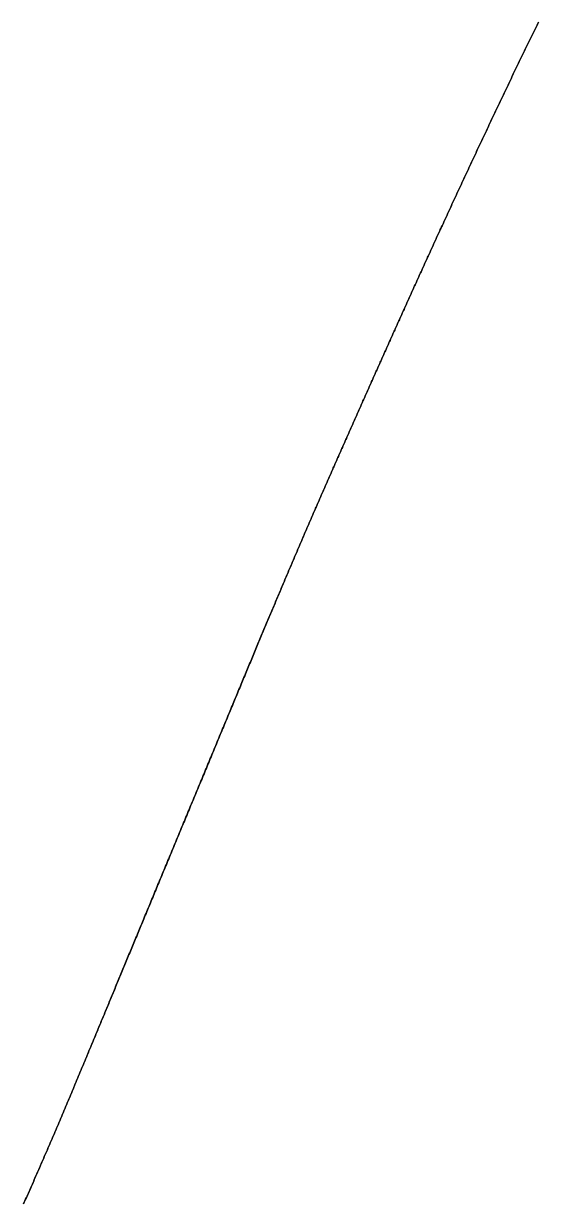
# Model space of a CAD drawing. Header units: inches. Extents: x 130170 to 284068, y 377793 to 804530.
# Drawn here: x 259445.7 to 259473.8, y 739050.2 to 739114.5 of the extents above; entities that cross this region are included whole.
import ezdxf

# ---------------------------------------------------------------- set-up
doc = ezdxf.new("R2010")
doc.units = ezdxf.units.IN
doc.header["$MEASUREMENT"] = 0
doc.layers.add('muni_il', color=7, linetype='Continuous')

msp = doc.modelspace()

# ---------------------------------------------------------------- linework, layer by layer
at = {"layer": 'muni_il'}
for points in [[(259445.71, 739050.143), (259445.748, 739050.228), (259445.785, 739050.312), (259445.822, 739050.396), (259445.86, 739050.48), (259445.897, 739050.564), (259445.934, 739050.647), (259445.97, 739050.73), (259446.007, 739050.812), (259446.043, 739050.895), (259446.08, 739050.977), (259446.116, 739051.059), (259446.152, 739051.14), (259446.187, 739051.221), (259446.223, 739051.302), (259446.259, 739051.383), (259446.294, 739051.463), (259446.329, 739051.544), (259446.364, 739051.623), (259446.399, 739051.703), (259446.434, 739051.782), (259446.468, 739051.861), (259446.503, 739051.94), (259446.537, 739052.019), (259446.571, 739052.097), (259446.605, 739052.175), (259446.639, 739052.253), (259446.673, 739052.33), (259446.706, 739052.407), (259446.74, 739052.485), (259446.773, 739052.561), (259446.806, 739052.638), (259446.839, 739052.714), (259446.872, 739052.791), (259446.905, 739052.866), (259446.938, 739052.942), (259446.97, 739053.018), (259447.003, 739053.093), (259447.035, 739053.168), (259447.067, 739053.243), (259447.1, 739053.318), (259447.132, 739053.392), (259447.164, 739053.467), (259447.195, 739053.541), (259447.227, 739053.615), (259447.259, 739053.689), (259447.29, 739053.763), (259447.322, 739053.836), (259447.353, 739053.91), (259447.385, 739053.983), (259447.416, 739054.056), (259447.447, 739054.129), (259447.478, 739054.202), (259447.509, 739054.275), (259447.54, 739054.348), (259447.571, 739054.42), (259447.602, 739054.493), (259447.632, 739054.565), (259447.663, 739054.637), (259447.694, 739054.709), (259447.724, 739054.782), (259447.755, 739054.854), (259447.785, 739054.926), (259447.816, 739054.998), (259447.846, 739055.069), (259447.877, 739055.141), (259447.907, 739055.213), (259447.937, 739055.285), (259447.967, 739055.356), (259447.998, 739055.428), (259448.028, 739055.5), (259448.058, 739055.571), (259448.088, 739055.643), (259448.118, 739055.714), (259448.148, 739055.786), (259448.178, 739055.857), (259448.208, 739055.929), (259448.239, 739056.001), (259448.269, 739056.072), (259448.299, 739056.144), (259448.329, 739056.215), (259448.359, 739056.287), (259448.389, 739056.359), (259448.419, 739056.431), (259448.449, 739056.502), (259448.479, 739056.574), (259448.509, 739056.646), (259448.539, 739056.718), (259448.569, 739056.79), (259448.6, 739056.862), (259448.63, 739056.935), (259448.66, 739057.007), (259448.69, 739057.079), (259448.72, 739057.152), (259448.751, 739057.224), (259448.781, 739057.297), (259448.811, 739057.37), (259448.842, 739057.443), (259448.872, 739057.516), (259448.903, 739057.589), (259448.933, 739057.662), (259448.964, 739057.735), (259448.994, 739057.809), (259449.025, 739057.882), (259449.056, 739057.956), (259449.087, 739058.03), (259449.117, 739058.104), (259449.148, 739058.178), (259449.179, 739058.253), (259449.21, 739058.327), (259449.241, 739058.402), (259449.272, 739058.477), (259449.303, 739058.552), (259449.335, 739058.627), (259449.366, 739058.702), (259449.397, 739058.778), (259449.429, 739058.854), (259449.46, 739058.93), (259449.492, 739059.006), (259449.524, 739059.082), (259449.555, 739059.159), (259449.587, 739059.235), (259449.619, 739059.312), (259449.651, 739059.389), (259449.683, 739059.467), (259449.715, 739059.544), (259449.747, 739059.622), (259449.78, 739059.7), (259449.812, 739059.778), (259449.845, 739059.856), (259449.877, 739059.935), (259449.91, 739060.014), (259449.943, 739060.093), (259449.976, 739060.172), (259450.009, 739060.252), (259450.042, 739060.332), (259450.075, 739060.412), (259450.108, 739060.492), (259450.141, 739060.572), (259450.175, 739060.653), (259450.209, 739060.734), (259450.242, 739060.816), (259450.276, 739060.897), (259450.31, 739060.979), (259450.344, 739061.061), (259450.378, 739061.143), (259450.412, 739061.226), (259450.446, 739061.308), (259450.481, 739061.391), (259450.515, 739061.475), (259450.55, 739061.558), (259450.584, 739061.642), (259450.619, 739061.726), (259450.654, 739061.811), (259450.689, 739061.895), (259450.724, 739061.98), (259450.76, 739062.065), (259450.795, 739062.151), (259450.831, 739062.236), (259450.866, 739062.322), (259450.902, 739062.408), (259450.938, 739062.495), (259450.974, 739062.582), (259451.01, 739062.669), (259451.046, 739062.756), (259451.082, 739062.844), (259451.118, 739062.931), (259451.155, 739063.02), (259451.192, 739063.108), (259451.228, 739063.196), (259451.265, 739063.285), (259451.302, 739063.375), (259451.339, 739063.464), (259451.376, 739063.554), (259451.413, 739063.644), (259451.451, 739063.734), (259451.488, 739063.825), (259451.526, 739063.915), (259451.564, 739064.006), (259451.601, 739064.098), (259451.639, 739064.189), (259451.677, 739064.281), (259451.716, 739064.373), (259451.754, 739064.466), (259451.792, 739064.558), (259451.831, 739064.651), (259451.869, 739064.744), (259451.908, 739064.837), (259451.947, 739064.931), (259451.986, 739065.025), (259452.025, 739065.119), (259452.064, 739065.213), (259452.103, 739065.308), (259452.142, 739065.403), (259452.182, 739065.498), (259452.221, 739065.593), (259452.261, 739065.689), (259452.3, 739065.785), (259452.34, 739065.881), (259452.38, 739065.977), (259452.42, 739066.073), (259452.46, 739066.17), (259452.5, 739066.267), (259452.541, 739066.364), (259452.581, 739066.462), (259452.621, 739066.559), (259452.662, 739066.657), (259452.702, 739066.755), (259452.743, 739066.853), (259452.784, 739066.951), (259452.825, 739067.05), (259452.866, 739067.149), (259452.907, 739067.248), (259452.948, 739067.347), (259452.989, 739067.446), (259453.03, 739067.546), (259453.072, 739067.646), (259453.113, 739067.745), (259453.155, 739067.846), (259453.196, 739067.946), (259453.238, 739068.046), (259453.279, 739068.147), (259453.321, 739068.247), (259453.363, 739068.348), (259453.405, 739068.449), (259453.447, 739068.55), (259453.489, 739068.652), (259453.531, 739068.753), (259453.573, 739068.855), (259453.615, 739068.956), (259453.657, 739069.058), (259453.699, 739069.16), (259453.742, 739069.262), (259453.784, 739069.364), (259453.827, 739069.467), (259453.869, 739069.569), (259453.911, 739069.672), (259453.954, 739069.774), (259453.996, 739069.877), (259454.039, 739069.98), (259454.082, 739070.082), (259454.124, 739070.185), (259454.167, 739070.288), (259454.21, 739070.391), (259454.253, 739070.495), (259454.295, 739070.598), (259454.338, 739070.701), (259454.381, 739070.804), (259454.424, 739070.908), (259454.467, 739071.011), (259454.51, 739071.114), (259454.552, 739071.218), (259454.595, 739071.321), (259454.638, 739071.425), (259454.681, 739071.529), (259454.724, 739071.632), (259454.767, 739071.736), (259454.81, 739071.839), (259454.853, 739071.943), (259454.896, 739072.046), (259454.939, 739072.15), (259454.982, 739072.253), (259455.024, 739072.357), (259455.067, 739072.46), (259455.11, 739072.564), (259455.153, 739072.667), (259455.196, 739072.771), (259455.239, 739072.874), (259455.281, 739072.977), (259455.324, 739073.081), (259455.367, 739073.184), (259455.41, 739073.287), (259455.452, 739073.39), (259455.495, 739073.493), (259455.538, 739073.596), (259455.581, 739073.699), (259455.623, 739073.802), (259455.666, 739073.904), (259455.708, 739074.007), (259455.751, 739074.11), (259455.793, 739074.212), (259455.835, 739074.314), (259455.878, 739074.416), (259455.92, 739074.519), (259455.962, 739074.621), (259456.005, 739074.722), (259456.047, 739074.824), (259456.089, 739074.926), (259456.131, 739075.027), (259456.173, 739075.128), (259456.215, 739075.23), (259456.257, 739075.331), (259456.299, 739075.432), (259456.34, 739075.532), (259456.382, 739075.633), (259456.424, 739075.734), (259456.465, 739075.834), (259456.507, 739075.934), (259456.548, 739076.034), (259456.59, 739076.134), (259456.631, 739076.233), (259456.672, 739076.333), (259456.713, 739076.432), (259456.754, 739076.531), (259456.795, 739076.63), (259456.836, 739076.728), (259456.877, 739076.827), (259456.918, 739076.925), (259456.958, 739077.023), (259456.999, 739077.121), (259457.04, 739077.219), (259457.08, 739077.316), (259457.12, 739077.414), (259457.161, 739077.511), (259457.201, 739077.607), (259457.241, 739077.704), (259457.281, 739077.8), (259457.321, 739077.897), (259457.361, 739077.993), (259457.4, 739078.088), (259457.44, 739078.184), (259457.48, 739078.279), (259457.519, 739078.374), (259457.558, 739078.469), (259457.598, 739078.563), (259457.637, 739078.658), (259457.676, 739078.752), (259457.715, 739078.846), (259457.754, 739078.939), (259457.793, 739079.033), (259457.831, 739079.126), (259457.87, 739079.218), (259457.908, 739079.311), (259457.947, 739079.403), (259457.985, 739079.496), (259458.023, 739079.587), (259458.061, 739079.679), (259458.1, 739079.77), (259458.137, 739079.861), (259458.175, 739079.952), (259458.213, 739080.043), (259458.251, 739080.133), (259458.288, 739080.223), (259458.326, 739080.313), (259458.363, 739080.403), (259458.4, 739080.492), (259458.437, 739080.581), (259458.474, 739080.67), (259458.511, 739080.758), (259458.548, 739080.847), (259458.585, 739080.935), (259458.622, 739081.023), (259458.658, 739081.11), (259458.695, 739081.197), (259458.731, 739081.284), (259458.767, 739081.371), (259458.804, 739081.458), (259458.84, 739081.544), (259458.876, 739081.63), (259458.912, 739081.716), (259458.947, 739081.801), (259458.983, 739081.887), (259459.019, 739081.972), (259459.054, 739082.056), (259459.09, 739082.141), (259459.125, 739082.225), (259459.16, 739082.309), (259459.195, 739082.393), (259459.231, 739082.477), (259459.265, 739082.56), (259459.3, 739082.643), (259459.335, 739082.726), (259459.37, 739082.809), (259459.405, 739082.891), (259459.439, 739082.973), (259459.474, 739083.055), (259459.508, 739083.137), (259459.543, 739083.218), (259459.577, 739083.299), (259459.611, 739083.381), (259459.645, 739083.461), (259459.679, 739083.542), (259459.713, 739083.622), (259459.747, 739083.702), (259459.781, 739083.782), (259459.814, 739083.862), (259459.848, 739083.942), (259459.882, 739084.021), (259459.915, 739084.1), (259459.948, 739084.179), (259459.982, 739084.258), (259460.015, 739084.336), (259460.048, 739084.415), (259460.082, 739084.493), (259460.115, 739084.57), (259460.148, 739084.648), (259460.181, 739084.726), (259460.214, 739084.803), (259460.246, 739084.88), (259460.279, 739084.958), (259460.312, 739085.034), (259460.344, 739085.111), (259460.377, 739085.188), (259460.41, 739085.264), (259460.442, 739085.34), (259460.475, 739085.416), (259460.507, 739085.492), (259460.539, 739085.568), (259460.572, 739085.643), (259460.604, 739085.718), (259460.636, 739085.794), (259460.668, 739085.869), (259460.7, 739085.944), (259460.733, 739086.019), (259460.764, 739086.093), (259460.797, 739086.168), (259460.828, 739086.242), (259460.86, 739086.316), (259460.892, 739086.39), (259460.924, 739086.464), (259460.956, 739086.538), (259460.987, 739086.612), (259461.019, 739086.686), (259461.051, 739086.759), (259461.083, 739086.832), (259461.114, 739086.906), (259461.146, 739086.979), (259461.177, 739087.052), (259461.209, 739087.125), (259461.24, 739087.198), (259461.272, 739087.271), (259461.303, 739087.343), (259461.335, 739087.416), (259461.366, 739087.488), (259461.397, 739087.561), (259461.429, 739087.633), (259461.46, 739087.705), (259461.491, 739087.777), (259461.523, 739087.849), (259461.554, 739087.921), (259461.585, 739087.993), (259461.616, 739088.065), (259461.648, 739088.137), (259461.679, 739088.208), (259461.71, 739088.28), (259461.741, 739088.352), (259461.772, 739088.423), (259461.803, 739088.495), (259461.834, 739088.566), (259461.866, 739088.637), (259461.897, 739088.708), (259461.928, 739088.78), (259461.959, 739088.851), (259461.99, 739088.922), (259462.021, 739088.993), (259462.052, 739089.064), (259462.083, 739089.135), (259462.114, 739089.206), (259462.145, 739089.277), (259462.176, 739089.347), (259462.207, 739089.418), (259462.238, 739089.489), (259462.269, 739089.56), (259462.3, 739089.63), (259462.331, 739089.701), (259462.362, 739089.772), (259462.393, 739089.842), (259462.424, 739089.913), (259462.455, 739089.983), (259462.486, 739090.054), (259462.517, 739090.124), (259462.548, 739090.195), (259462.579, 739090.265), (259462.61, 739090.335), (259462.641, 739090.406), (259462.672, 739090.476), (259462.703, 739090.547), (259462.734, 739090.617), (259462.765, 739090.687), (259462.796, 739090.758), (259462.827, 739090.828), (259462.858, 739090.898), (259462.889, 739090.968), (259462.92, 739091.039), (259462.951, 739091.109), (259462.982, 739091.179), (259463.013, 739091.249), (259463.044, 739091.32), (259463.075, 739091.39), (259463.106, 739091.46), (259463.138, 739091.53), (259463.169, 739091.601), (259463.2, 739091.671), (259463.231, 739091.741), (259463.262, 739091.811), (259463.293, 739091.881), (259463.324, 739091.952), (259463.355, 739092.022), (259463.386, 739092.092), (259463.417, 739092.162), (259463.448, 739092.232), (259463.479, 739092.303), (259463.511, 739092.373), (259463.542, 739092.443), (259463.573, 739092.513), (259463.604, 739092.583), (259463.635, 739092.654), (259463.666, 739092.724), (259463.697, 739092.794), (259463.729, 739092.864), (259463.76, 739092.934), (259463.791, 739093.005), (259463.822, 739093.075), (259463.853, 739093.145), (259463.884, 739093.215), (259463.916, 739093.285), (259463.947, 739093.356), (259463.978, 739093.426), (259464.009, 739093.496), (259464.041, 739093.567), (259464.072, 739093.637), (259464.103, 739093.707), (259464.134, 739093.777), (259464.166, 739093.848), (259464.197, 739093.918), (259464.228, 739093.988), (259464.259, 739094.058), (259464.291, 739094.129), (259464.322, 739094.199), (259464.353, 739094.269), (259464.385, 739094.34), (259464.416, 739094.41), (259464.447, 739094.48), (259464.478, 739094.55), (259464.51, 739094.621), (259464.541, 739094.691), (259464.572, 739094.761), (259464.604, 739094.832), (259464.635, 739094.902), (259464.666, 739094.972), (259464.698, 739095.043), (259464.729, 739095.113), (259464.76, 739095.183), (259464.792, 739095.254), (259464.823, 739095.324), (259464.855, 739095.394), (259464.886, 739095.465), (259464.917, 739095.535), (259464.949, 739095.605), (259464.98, 739095.676), (259465.012, 739095.746), (259465.043, 739095.816), (259465.075, 739095.887), (259465.106, 739095.957), (259465.137, 739096.027), (259465.169, 739096.098), (259465.2, 739096.168), (259465.232, 739096.239), (259465.263, 739096.309), (259465.295, 739096.379), (259465.326, 739096.45), (259465.358, 739096.52), (259465.389, 739096.59), (259465.421, 739096.661), (259465.452, 739096.731), (259465.484, 739096.802), (259465.515, 739096.872), (259465.547, 739096.942), (259465.578, 739097.013), (259465.61, 739097.083), (259465.641, 739097.154), (259465.673, 739097.224), (259465.704, 739097.294), (259465.736, 739097.365), (259465.768, 739097.435), (259465.799, 739097.506), (259465.831, 739097.576), (259465.862, 739097.647), (259465.894, 739097.717), (259465.926, 739097.787), (259465.957, 739097.858), (259465.989, 739097.928), (259466.02, 739097.999), (259466.052, 739098.069), (259466.084, 739098.14), (259466.115, 739098.21), (259466.147, 739098.281), (259466.179, 739098.351), (259466.21, 739098.422), (259466.242, 739098.492), (259466.274, 739098.563), (259466.306, 739098.633), (259466.337, 739098.704), (259466.369, 739098.774), (259466.401, 739098.845), (259466.433, 739098.915), (259466.465, 739098.986), (259466.496, 739099.057), (259466.528, 739099.127), (259466.56, 739099.198), (259466.592, 739099.268), (259466.624, 739099.339), (259466.656, 739099.41), (259466.688, 739099.48), (259466.72, 739099.551), (259466.751, 739099.622), (259466.783, 739099.692), (259466.815, 739099.763), (259466.847, 739099.834), (259466.879, 739099.905), (259466.911, 739099.975), (259466.943, 739100.046), (259466.975, 739100.117), (259467.008, 739100.188), (259467.04, 739100.259), (259467.072, 739100.329), (259467.104, 739100.4), (259467.136, 739100.471), (259467.168, 739100.542), (259467.2, 739100.613), (259467.233, 739100.684), (259467.265, 739100.755), (259467.297, 739100.826), (259467.329, 739100.897), (259467.362, 739100.968), (259467.394, 739101.039), (259467.426, 739101.111), (259467.459, 739101.182), (259467.491, 739101.253), (259467.523, 739101.324), (259467.556, 739101.395), (259467.588, 739101.467), (259467.621, 739101.538), (259467.653, 739101.609), (259467.686, 739101.681), (259467.718, 739101.752), (259467.751, 739101.823), (259467.784, 739101.895), (259467.816, 739101.966), (259467.849, 739102.038), (259467.882, 739102.11), (259467.914, 739102.181), (259467.947, 739102.253), (259467.98, 739102.325), (259468.013, 739102.396), (259468.046, 739102.468), (259468.078, 739102.54), (259468.111, 739102.612), (259468.144, 739102.684), (259468.177, 739102.755), (259468.21, 739102.827), (259468.243, 739102.899), (259468.276, 739102.971), (259468.309, 739103.044), (259468.342, 739103.116), (259468.376, 739103.188), (259468.409, 739103.26), (259468.442, 739103.332), (259468.475, 739103.405), (259468.508, 739103.477), (259468.542, 739103.549), (259468.575, 739103.622), (259468.608, 739103.694), (259468.642, 739103.767), (259468.675, 739103.84), (259468.709, 739103.912), (259468.742, 739103.985), (259468.776, 739104.058), (259468.809, 739104.13), (259468.843, 739104.203), (259468.877, 739104.276), (259468.91, 739104.349), (259468.944, 739104.422), (259468.978, 739104.495), (259469.011, 739104.568), (259469.045, 739104.641), (259469.079, 739104.714), (259469.113, 739104.787), (259469.147, 739104.861), (259469.181, 739104.934), (259469.215, 739105.007), (259469.249, 739105.081), (259469.283, 739105.154), (259469.317, 739105.228), (259469.351, 739105.301), (259469.385, 739105.375), (259469.419, 739105.449), (259469.453, 739105.522), (259469.488, 739105.596), (259469.522, 739105.67), (259469.556, 739105.744), (259469.59, 739105.818), (259469.625, 739105.892), (259469.659, 739105.966), (259469.694, 739106.04), (259469.728, 739106.114), (259469.763, 739106.188), (259469.797, 739106.262), (259469.832, 739106.336), (259469.866, 739106.41), (259469.901, 739106.485), (259469.936, 739106.559), (259469.97, 739106.634), (259470.005, 739106.708), (259470.04, 739106.782), (259470.075, 739106.857), (259470.11, 739106.932), (259470.144, 739107.006), (259470.179, 739107.081), (259470.214, 739107.155), (259470.249, 739107.23), (259470.284, 739107.305), (259470.319, 739107.38), (259470.354, 739107.455), (259470.389, 739107.529), (259470.424, 739107.604), (259470.459, 739107.679), (259470.495, 739107.754), (259470.53, 739107.829), (259470.565, 739107.904), (259470.6, 739107.979), (259470.635, 739108.055), (259470.671, 739108.13), (259470.706, 739108.205), (259470.741, 739108.28), (259470.777, 739108.355), (259470.812, 739108.431), (259470.847, 739108.506), (259470.883, 739108.581), (259470.918, 739108.656), (259470.954, 739108.732), (259470.989, 739108.807), (259471.025, 739108.882), (259471.06, 739108.958), (259471.096, 739109.033), (259471.131, 739109.109), (259471.167, 739109.184), (259471.202, 739109.26), (259471.238, 739109.335), (259471.274, 739109.41), (259471.309, 739109.486), (259471.345, 739109.561), (259471.381, 739109.637), (259471.417, 739109.712), (259471.452, 739109.788), (259471.488, 739109.863), (259471.524, 739109.939), (259471.56, 739110.014), (259471.595, 739110.09), (259471.631, 739110.165), (259471.667, 739110.241), (259471.703, 739110.316), (259471.739, 739110.392), (259471.775, 739110.467), (259471.81, 739110.543), (259471.846, 739110.618), (259471.882, 739110.694), (259471.918, 739110.769), (259471.954, 739110.845), (259471.99, 739110.92), (259472.026, 739110.995), (259472.062, 739111.071), (259472.098, 739111.146), (259472.134, 739111.221), (259472.17, 739111.297), (259472.206, 739111.372), (259472.242, 739111.447), (259472.278, 739111.522), (259472.314, 739111.598), (259472.35, 739111.673), (259472.385, 739111.748), (259472.422, 739111.823), (259472.458, 739111.898), (259472.493, 739111.973), (259472.53, 739112.048), (259472.565, 739112.123), (259472.601, 739112.198), (259472.638, 739112.273), (259472.673, 739112.347), (259472.71, 739112.422), (259472.746, 739112.497), (259472.782, 739112.572), (259472.818, 739112.646), (259472.854, 739112.721), (259472.89, 739112.795), (259472.925, 739112.87), (259472.962, 739112.944), (259472.997, 739113.018), (259473.033, 739113.093), (259473.07, 739113.167), (259473.105, 739113.241), (259473.141, 739113.315), (259473.177, 739113.389), (259473.213, 739113.463), (259473.249, 739113.537), (259473.285, 739113.611), (259473.321, 739113.685), (259473.357, 739113.759), (259473.393, 739113.832), (259473.429, 739113.906), (259473.465, 739113.979), (259473.501, 739114.053), (259473.537, 739114.126), (259473.573, 739114.199), (259473.609, 739114.273), (259473.645, 739114.346), (259473.681, 739114.419), (259473.716, 739114.492), (259473.752, 739114.565)], [(259473.752, 739114.565), (259473.716, 739114.492), (259473.681, 739114.419), (259473.645, 739114.346), (259473.609, 739114.273), (259473.573, 739114.199), (259473.537, 739114.126), (259473.501, 739114.053), (259473.465, 739113.979), (259473.429, 739113.906), (259473.393, 739113.832), (259473.357, 739113.759), (259473.321, 739113.685), (259473.285, 739113.611), (259473.249, 739113.537), (259473.213, 739113.463), (259473.177, 739113.389), (259473.141, 739113.315), (259473.105, 739113.241), (259473.07, 739113.167), (259473.033, 739113.093), (259472.997, 739113.018), (259472.962, 739112.944), (259472.925, 739112.87), (259472.89, 739112.795), (259472.854, 739112.721), (259472.818, 739112.646), (259472.782, 739112.572), (259472.746, 739112.497), (259472.71, 739112.422), (259472.673, 739112.347), (259472.638, 739112.273), (259472.601, 739112.198), (259472.565, 739112.123), (259472.53, 739112.048), (259472.493, 739111.973), (259472.458, 739111.898), (259472.422, 739111.823), (259472.385, 739111.748), (259472.35, 739111.673), (259472.314, 739111.598), (259472.278, 739111.522), (259472.242, 739111.447), (259472.206, 739111.372), (259472.17, 739111.297), (259472.134, 739111.221), (259472.098, 739111.146), (259472.062, 739111.071), (259472.026, 739110.995), (259471.99, 739110.92), (259471.954, 739110.845), (259471.918, 739110.769), (259471.882, 739110.694), (259471.846, 739110.618), (259471.81, 739110.543), (259471.775, 739110.467), (259471.739, 739110.392), (259471.703, 739110.316), (259471.667, 739110.241), (259471.631, 739110.165), (259471.595, 739110.09), (259471.56, 739110.014), (259471.524, 739109.939), (259471.488, 739109.863), (259471.452, 739109.788), (259471.417, 739109.712), (259471.381, 739109.637), (259471.345, 739109.561), (259471.309, 739109.486), (259471.274, 739109.41), (259471.238, 739109.335), (259471.202, 739109.26), (259471.167, 739109.184), (259471.131, 739109.109), (259471.096, 739109.033), (259471.06, 739108.958), (259471.025, 739108.882), (259470.989, 739108.807), (259470.954, 739108.732), (259470.918, 739108.656), (259470.883, 739108.581), (259470.847, 739108.506), (259470.812, 739108.431), (259470.777, 739108.355), (259470.741, 739108.28), (259470.706, 739108.205), (259470.671, 739108.13), (259470.635, 739108.055), (259470.6, 739107.979), (259470.565, 739107.904), (259470.53, 739107.829), (259470.495, 739107.754), (259470.459, 739107.679), (259470.424, 739107.604), (259470.389, 739107.529), (259470.354, 739107.455), (259470.319, 739107.38), (259470.284, 739107.305), (259470.249, 739107.23), (259470.214, 739107.155), (259470.179, 739107.081), (259470.144, 739107.006), (259470.11, 739106.932), (259470.075, 739106.857), (259470.04, 739106.782), (259470.005, 739106.708), (259469.97, 739106.634), (259469.936, 739106.559), (259469.901, 739106.485), (259469.866, 739106.41), (259469.832, 739106.336), (259469.797, 739106.262), (259469.763, 739106.188), (259469.728, 739106.114), (259469.694, 739106.04), (259469.659, 739105.966), (259469.625, 739105.892), (259469.59, 739105.818), (259469.556, 739105.744), (259469.522, 739105.67), (259469.488, 739105.596), (259469.453, 739105.522), (259469.419, 739105.449), (259469.385, 739105.375), (259469.351, 739105.301), (259469.317, 739105.228), (259469.283, 739105.154), (259469.249, 739105.081), (259469.215, 739105.007), (259469.181, 739104.934), (259469.147, 739104.861), (259469.113, 739104.787), (259469.079, 739104.714), (259469.045, 739104.641), (259469.011, 739104.568), (259468.978, 739104.495), (259468.944, 739104.422), (259468.91, 739104.349), (259468.877, 739104.276), (259468.843, 739104.203), (259468.809, 739104.13), (259468.776, 739104.058), (259468.742, 739103.985), (259468.709, 739103.912), (259468.675, 739103.84), (259468.642, 739103.767), (259468.608, 739103.694), (259468.575, 739103.622), (259468.542, 739103.549), (259468.508, 739103.477), (259468.475, 739103.405), (259468.442, 739103.332), (259468.409, 739103.26), (259468.376, 739103.188), (259468.342, 739103.116), (259468.309, 739103.044), (259468.276, 739102.971), (259468.243, 739102.899), (259468.21, 739102.827), (259468.177, 739102.755), (259468.144, 739102.684), (259468.111, 739102.612), (259468.078, 739102.54), (259468.046, 739102.468), (259468.013, 739102.396), (259467.98, 739102.325), (259467.947, 739102.253), (259467.914, 739102.181), (259467.882, 739102.11), (259467.849, 739102.038), (259467.816, 739101.966), (259467.784, 739101.895), (259467.751, 739101.823), (259467.718, 739101.752), (259467.686, 739101.681), (259467.653, 739101.609), (259467.621, 739101.538), (259467.588, 739101.467), (259467.556, 739101.395), (259467.523, 739101.324), (259467.491, 739101.253), (259467.459, 739101.182), (259467.426, 739101.111), (259467.394, 739101.039), (259467.362, 739100.968), (259467.329, 739100.897), (259467.297, 739100.826), (259467.265, 739100.755), (259467.233, 739100.684), (259467.2, 739100.613), (259467.168, 739100.542), (259467.136, 739100.471), (259467.104, 739100.4), (259467.072, 739100.329), (259467.04, 739100.259), (259467.008, 739100.188), (259466.975, 739100.117), (259466.943, 739100.046), (259466.911, 739099.975), (259466.879, 739099.905), (259466.847, 739099.834), (259466.815, 739099.763), (259466.783, 739099.692), (259466.751, 739099.622), (259466.72, 739099.551), (259466.688, 739099.48), (259466.656, 739099.41), (259466.624, 739099.339), (259466.592, 739099.268), (259466.56, 739099.198), (259466.528, 739099.127), (259466.496, 739099.057), (259466.465, 739098.986), (259466.433, 739098.915), (259466.401, 739098.845), (259466.369, 739098.774), (259466.337, 739098.704), (259466.306, 739098.633), (259466.274, 739098.563), (259466.242, 739098.492), (259466.21, 739098.422), (259466.179, 739098.351), (259466.147, 739098.281), (259466.115, 739098.21), (259466.084, 739098.14), (259466.052, 739098.069), (259466.02, 739097.999), (259465.989, 739097.928), (259465.957, 739097.858), (259465.926, 739097.787), (259465.894, 739097.717), (259465.862, 739097.647), (259465.831, 739097.576), (259465.799, 739097.506), (259465.768, 739097.435), (259465.736, 739097.365), (259465.704, 739097.294), (259465.673, 739097.224), (259465.641, 739097.154), (259465.61, 739097.083), (259465.578, 739097.013), (259465.547, 739096.942), (259465.515, 739096.872), (259465.484, 739096.802), (259465.452, 739096.731), (259465.421, 739096.661), (259465.389, 739096.59), (259465.358, 739096.52), (259465.326, 739096.45), (259465.295, 739096.379), (259465.263, 739096.309), (259465.232, 739096.239), (259465.2, 739096.168), (259465.169, 739096.098), (259465.137, 739096.027), (259465.106, 739095.957), (259465.075, 739095.887), (259465.043, 739095.816), (259465.012, 739095.746), (259464.98, 739095.676), (259464.949, 739095.605), (259464.917, 739095.535), (259464.886, 739095.465), (259464.855, 739095.394), (259464.823, 739095.324), (259464.792, 739095.254), (259464.76, 739095.183), (259464.729, 739095.113), (259464.698, 739095.043), (259464.666, 739094.972), (259464.635, 739094.902), (259464.604, 739094.832), (259464.572, 739094.761), (259464.541, 739094.691), (259464.51, 739094.621), (259464.478, 739094.55), (259464.447, 739094.48), (259464.416, 739094.41), (259464.385, 739094.34), (259464.353, 739094.269), (259464.322, 739094.199), (259464.291, 739094.129), (259464.259, 739094.058), (259464.228, 739093.988), (259464.197, 739093.918), (259464.166, 739093.848), (259464.134, 739093.777), (259464.103, 739093.707), (259464.072, 739093.637), (259464.041, 739093.567), (259464.009, 739093.496), (259463.978, 739093.426), (259463.947, 739093.356), (259463.916, 739093.285), (259463.884, 739093.215), (259463.853, 739093.145), (259463.822, 739093.075), (259463.791, 739093.005), (259463.76, 739092.934), (259463.729, 739092.864), (259463.697, 739092.794), (259463.666, 739092.724), (259463.635, 739092.654), (259463.604, 739092.583), (259463.573, 739092.513), (259463.542, 739092.443), (259463.511, 739092.373), (259463.479, 739092.303), (259463.448, 739092.232), (259463.417, 739092.162), (259463.386, 739092.092), (259463.355, 739092.022), (259463.324, 739091.952), (259463.293, 739091.881), (259463.262, 739091.811), (259463.231, 739091.741), (259463.2, 739091.671), (259463.169, 739091.601), (259463.138, 739091.53), (259463.106, 739091.46), (259463.075, 739091.39), (259463.044, 739091.32), (259463.013, 739091.249), (259462.982, 739091.179), (259462.951, 739091.109), (259462.92, 739091.039), (259462.889, 739090.968), (259462.858, 739090.898), (259462.827, 739090.828), (259462.796, 739090.758), (259462.765, 739090.687), (259462.734, 739090.617), (259462.703, 739090.547), (259462.672, 739090.476), (259462.641, 739090.406), (259462.61, 739090.335), (259462.579, 739090.265), (259462.548, 739090.195), (259462.517, 739090.124), (259462.486, 739090.054), (259462.455, 739089.983), (259462.424, 739089.913), (259462.393, 739089.842), (259462.362, 739089.772), (259462.331, 739089.701), (259462.3, 739089.63), (259462.269, 739089.56), (259462.238, 739089.489), (259462.207, 739089.418), (259462.176, 739089.347), (259462.145, 739089.277), (259462.114, 739089.206), (259462.083, 739089.135), (259462.052, 739089.064), (259462.021, 739088.993), (259461.99, 739088.922), (259461.959, 739088.851), (259461.928, 739088.78), (259461.897, 739088.708), (259461.866, 739088.637), (259461.834, 739088.566), (259461.803, 739088.495), (259461.772, 739088.423), (259461.741, 739088.352), (259461.71, 739088.28), (259461.679, 739088.208), (259461.648, 739088.137), (259461.616, 739088.065), (259461.585, 739087.993), (259461.554, 739087.921), (259461.523, 739087.849), (259461.491, 739087.777), (259461.46, 739087.705), (259461.429, 739087.633), (259461.397, 739087.561), (259461.366, 739087.488), (259461.335, 739087.416), (259461.303, 739087.343), (259461.272, 739087.271), (259461.24, 739087.198), (259461.209, 739087.125), (259461.177, 739087.052), (259461.146, 739086.979), (259461.114, 739086.906), (259461.083, 739086.832), (259461.051, 739086.759), (259461.019, 739086.686), (259460.987, 739086.612), (259460.956, 739086.538), (259460.924, 739086.464), (259460.892, 739086.39), (259460.86, 739086.316), (259460.828, 739086.242), (259460.797, 739086.168), (259460.764, 739086.093), (259460.733, 739086.019), (259460.7, 739085.944), (259460.668, 739085.869), (259460.636, 739085.794), (259460.604, 739085.718), (259460.572, 739085.643), (259460.539, 739085.568), (259460.507, 739085.492), (259460.475, 739085.416), (259460.442, 739085.34), (259460.41, 739085.264), (259460.377, 739085.188), (259460.344, 739085.111), (259460.312, 739085.034), (259460.279, 739084.958), (259460.246, 739084.88), (259460.214, 739084.803), (259460.181, 739084.726), (259460.148, 739084.648), (259460.115, 739084.57), (259460.082, 739084.493), (259460.048, 739084.415), (259460.015, 739084.336), (259459.982, 739084.258), (259459.948, 739084.179), (259459.915, 739084.1), (259459.882, 739084.021), (259459.848, 739083.942), (259459.814, 739083.862), (259459.781, 739083.782), (259459.747, 739083.702), (259459.713, 739083.622), (259459.679, 739083.542), (259459.645, 739083.461), (259459.611, 739083.381), (259459.577, 739083.299), (259459.543, 739083.218), (259459.508, 739083.137), (259459.474, 739083.055), (259459.439, 739082.973), (259459.405, 739082.891), (259459.37, 739082.809), (259459.335, 739082.726), (259459.3, 739082.643), (259459.265, 739082.56), (259459.231, 739082.477), (259459.195, 739082.393), (259459.16, 739082.309), (259459.125, 739082.225), (259459.09, 739082.141), (259459.054, 739082.056), (259459.019, 739081.972), (259458.983, 739081.887), (259458.947, 739081.801), (259458.912, 739081.716), (259458.876, 739081.63), (259458.84, 739081.544), (259458.804, 739081.458), (259458.767, 739081.371), (259458.731, 739081.284), (259458.695, 739081.197), (259458.658, 739081.11), (259458.622, 739081.023), (259458.585, 739080.935), (259458.548, 739080.847), (259458.511, 739080.758), (259458.474, 739080.67), (259458.437, 739080.581), (259458.4, 739080.492), (259458.363, 739080.403), (259458.326, 739080.313), (259458.288, 739080.223), (259458.251, 739080.133), (259458.213, 739080.043), (259458.175, 739079.952), (259458.137, 739079.861), (259458.1, 739079.77), (259458.061, 739079.679), (259458.023, 739079.587), (259457.985, 739079.496), (259457.947, 739079.403), (259457.908, 739079.311), (259457.87, 739079.218), (259457.831, 739079.126), (259457.793, 739079.033), (259457.754, 739078.939), (259457.715, 739078.846), (259457.676, 739078.752), (259457.637, 739078.658), (259457.598, 739078.563), (259457.558, 739078.469), (259457.519, 739078.374), (259457.48, 739078.279), (259457.44, 739078.184), (259457.4, 739078.088), (259457.361, 739077.993), (259457.321, 739077.897), (259457.281, 739077.8), (259457.241, 739077.704), (259457.201, 739077.607), (259457.161, 739077.511), (259457.12, 739077.414), (259457.08, 739077.316), (259457.04, 739077.219), (259456.999, 739077.121), (259456.958, 739077.023), (259456.918, 739076.925), (259456.877, 739076.827), (259456.836, 739076.728), (259456.795, 739076.63), (259456.754, 739076.531), (259456.713, 739076.432), (259456.672, 739076.333), (259456.631, 739076.233), (259456.59, 739076.134), (259456.548, 739076.034), (259456.507, 739075.934), (259456.465, 739075.834), (259456.424, 739075.734), (259456.382, 739075.633), (259456.34, 739075.532), (259456.299, 739075.432), (259456.257, 739075.331), (259456.215, 739075.23), (259456.173, 739075.128), (259456.131, 739075.027), (259456.089, 739074.926), (259456.047, 739074.824), (259456.005, 739074.722), (259455.962, 739074.621), (259455.92, 739074.519), (259455.878, 739074.416), (259455.835, 739074.314), (259455.793, 739074.212), (259455.751, 739074.11), (259455.708, 739074.007), (259455.666, 739073.904), (259455.623, 739073.802), (259455.581, 739073.699), (259455.538, 739073.596), (259455.495, 739073.493), (259455.452, 739073.39), (259455.41, 739073.287), (259455.367, 739073.184), (259455.324, 739073.081), (259455.281, 739072.977), (259455.239, 739072.874), (259455.196, 739072.771), (259455.153, 739072.667), (259455.11, 739072.564), (259455.067, 739072.46), (259455.024, 739072.357), (259454.982, 739072.253), (259454.939, 739072.15), (259454.896, 739072.046), (259454.853, 739071.943), (259454.81, 739071.839), (259454.767, 739071.736), (259454.724, 739071.632), (259454.681, 739071.529), (259454.638, 739071.425), (259454.595, 739071.321), (259454.552, 739071.218), (259454.51, 739071.114), (259454.467, 739071.011), (259454.424, 739070.908), (259454.381, 739070.804), (259454.338, 739070.701), (259454.295, 739070.598), (259454.253, 739070.495), (259454.21, 739070.391), (259454.167, 739070.288), (259454.124, 739070.185), (259454.082, 739070.082), (259454.039, 739069.98), (259453.996, 739069.877), (259453.954, 739069.774), (259453.911, 739069.672), (259453.869, 739069.569), (259453.827, 739069.467), (259453.784, 739069.364), (259453.742, 739069.262), (259453.699, 739069.16), (259453.657, 739069.058), (259453.615, 739068.956), (259453.573, 739068.855), (259453.531, 739068.753), (259453.489, 739068.652), (259453.447, 739068.55), (259453.405, 739068.449), (259453.363, 739068.348), (259453.321, 739068.247), (259453.279, 739068.147), (259453.238, 739068.046), (259453.196, 739067.946), (259453.155, 739067.846), (259453.113, 739067.745), (259453.072, 739067.646), (259453.03, 739067.546), (259452.989, 739067.446), (259452.948, 739067.347), (259452.907, 739067.248), (259452.866, 739067.149), (259452.825, 739067.05), (259452.784, 739066.951), (259452.743, 739066.853), (259452.702, 739066.755), (259452.662, 739066.657), (259452.621, 739066.559), (259452.581, 739066.462), (259452.541, 739066.364), (259452.5, 739066.267), (259452.46, 739066.17), (259452.42, 739066.073), (259452.38, 739065.977), (259452.34, 739065.881), (259452.3, 739065.785), (259452.261, 739065.689), (259452.221, 739065.593), (259452.182, 739065.498), (259452.142, 739065.403), (259452.103, 739065.308), (259452.064, 739065.213), (259452.025, 739065.119), (259451.986, 739065.025), (259451.947, 739064.931), (259451.908, 739064.837), (259451.869, 739064.744), (259451.831, 739064.651), (259451.792, 739064.558), (259451.754, 739064.466), (259451.716, 739064.373), (259451.677, 739064.281), (259451.639, 739064.189), (259451.601, 739064.098), (259451.564, 739064.006), (259451.526, 739063.915), (259451.488, 739063.825), (259451.451, 739063.734), (259451.413, 739063.644), (259451.376, 739063.554), (259451.339, 739063.464), (259451.302, 739063.375), (259451.265, 739063.285), (259451.228, 739063.196), (259451.192, 739063.108), (259451.155, 739063.02), (259451.118, 739062.931), (259451.082, 739062.844), (259451.046, 739062.756), (259451.01, 739062.669), (259450.974, 739062.582), (259450.938, 739062.495), (259450.902, 739062.408), (259450.866, 739062.322), (259450.831, 739062.236), (259450.795, 739062.151), (259450.76, 739062.065), (259450.724, 739061.98), (259450.689, 739061.895), (259450.654, 739061.811), (259450.619, 739061.726), (259450.584, 739061.642), (259450.55, 739061.558), (259450.515, 739061.475), (259450.481, 739061.391), (259450.446, 739061.308), (259450.412, 739061.226), (259450.378, 739061.143), (259450.344, 739061.061), (259450.31, 739060.979), (259450.276, 739060.897), (259450.242, 739060.816), (259450.209, 739060.734), (259450.175, 739060.653), (259450.141, 739060.572), (259450.108, 739060.492), (259450.075, 739060.412), (259450.042, 739060.332), (259450.009, 739060.252), (259449.976, 739060.172), (259449.943, 739060.093), (259449.91, 739060.014), (259449.877, 739059.935), (259449.845, 739059.856), (259449.812, 739059.778), (259449.78, 739059.7), (259449.747, 739059.622), (259449.715, 739059.544), (259449.683, 739059.467), (259449.651, 739059.389), (259449.619, 739059.312), (259449.587, 739059.235), (259449.555, 739059.159), (259449.524, 739059.082), (259449.492, 739059.006), (259449.46, 739058.93), (259449.429, 739058.854), (259449.397, 739058.778), (259449.366, 739058.702), (259449.335, 739058.627), (259449.303, 739058.552), (259449.272, 739058.477), (259449.241, 739058.402), (259449.21, 739058.327), (259449.179, 739058.253), (259449.148, 739058.178), (259449.117, 739058.104), (259449.087, 739058.03), (259449.056, 739057.956), (259449.025, 739057.882), (259448.994, 739057.809), (259448.964, 739057.735), (259448.933, 739057.662), (259448.903, 739057.589), (259448.872, 739057.516), (259448.842, 739057.443), (259448.811, 739057.37), (259448.781, 739057.297), (259448.751, 739057.224), (259448.72, 739057.152), (259448.69, 739057.079), (259448.66, 739057.007), (259448.63, 739056.935), (259448.6, 739056.862), (259448.569, 739056.79), (259448.539, 739056.718), (259448.509, 739056.646), (259448.479, 739056.574), (259448.449, 739056.502), (259448.419, 739056.431), (259448.389, 739056.359), (259448.359, 739056.287), (259448.329, 739056.215), (259448.299, 739056.144), (259448.269, 739056.072), (259448.239, 739056.001), (259448.208, 739055.929), (259448.178, 739055.857), (259448.148, 739055.786), (259448.118, 739055.714), (259448.088, 739055.643), (259448.058, 739055.571), (259448.028, 739055.5), (259447.998, 739055.428), (259447.967, 739055.356), (259447.937, 739055.285), (259447.907, 739055.213), (259447.877, 739055.141), (259447.846, 739055.069), (259447.816, 739054.998), (259447.785, 739054.926), (259447.755, 739054.854), (259447.724, 739054.782), (259447.694, 739054.709), (259447.663, 739054.637), (259447.632, 739054.565), (259447.602, 739054.493), (259447.571, 739054.42), (259447.54, 739054.348), (259447.509, 739054.275), (259447.478, 739054.202), (259447.447, 739054.129), (259447.416, 739054.056), (259447.385, 739053.983), (259447.353, 739053.91), (259447.322, 739053.836), (259447.29, 739053.763), (259447.259, 739053.689), (259447.227, 739053.615), (259447.195, 739053.541), (259447.164, 739053.467), (259447.132, 739053.392), (259447.1, 739053.318), (259447.067, 739053.243), (259447.035, 739053.168), (259447.003, 739053.093), (259446.97, 739053.018), (259446.938, 739052.942), (259446.905, 739052.866), (259446.872, 739052.791), (259446.839, 739052.714), (259446.806, 739052.638), (259446.773, 739052.561), (259446.74, 739052.485), (259446.706, 739052.407), (259446.673, 739052.33), (259446.639, 739052.253), (259446.605, 739052.175), (259446.571, 739052.097), (259446.537, 739052.019), (259446.503, 739051.94), (259446.468, 739051.861), (259446.434, 739051.782), (259446.399, 739051.703), (259446.364, 739051.623), (259446.329, 739051.544), (259446.294, 739051.463), (259446.259, 739051.383), (259446.223, 739051.302), (259446.187, 739051.221), (259446.152, 739051.14), (259446.116, 739051.059), (259446.08, 739050.977), (259446.043, 739050.895), (259446.007, 739050.812), (259445.97, 739050.73), (259445.934, 739050.647), (259445.897, 739050.564), (259445.86, 739050.48), (259445.822, 739050.396), (259445.785, 739050.312), (259445.748, 739050.228), (259445.71, 739050.143)]]:
    msp.add_lwpolyline(points, dxfattribs=at)

doc.saveas('drawing.dxf')
